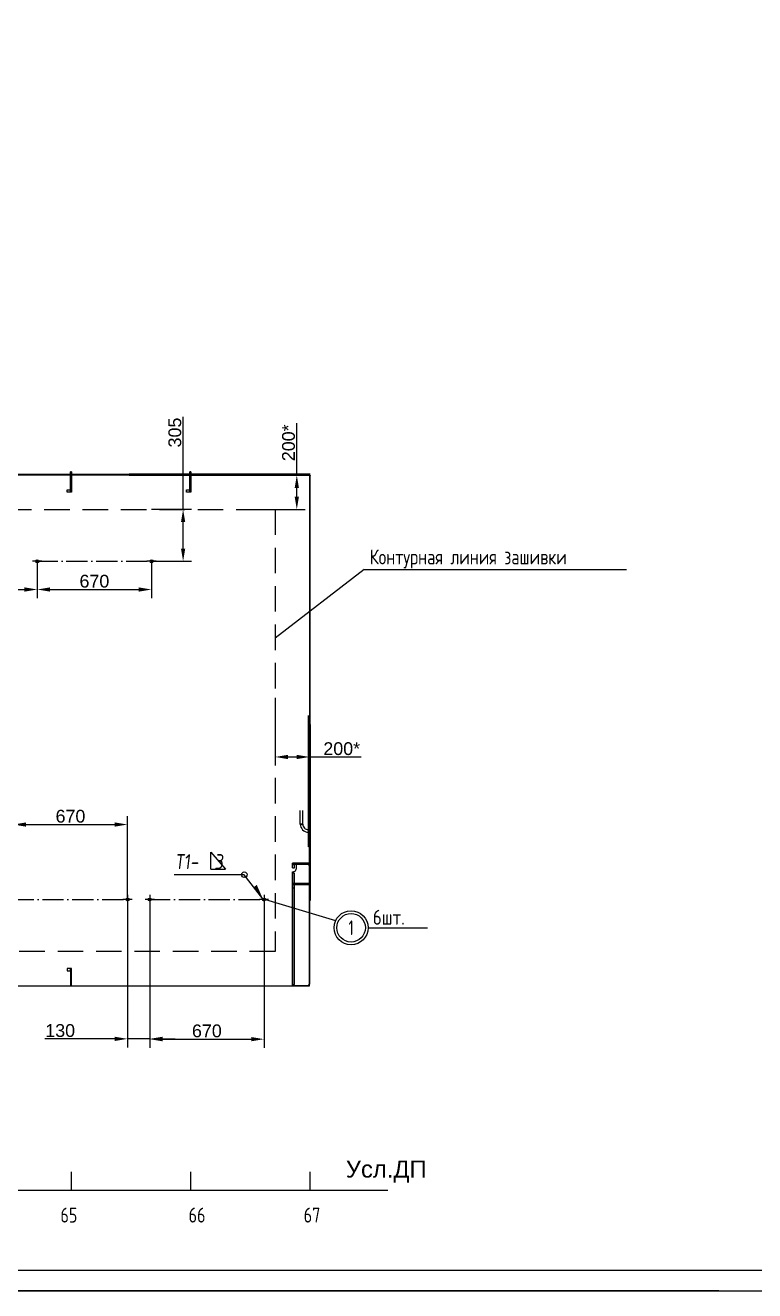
# Model space of a CAD drawing. Header units: millimetres. Extents: x -35117 to 70520, y -28859 to 27816.
# Drawn here: x -5785 to -1507, y 12976 to 20396 of the extents above; entities that cross this region are included whole.
import ezdxf
from ezdxf.enums import TextEntityAlignment as Align

# ---------------------------------------------------------------- set-up
doc = ezdxf.new("R2010")
doc.units = ezdxf.units.MM
for name, pattern in [('DASHDOT2', [3.5, 2.5, -0.5, 0, -0.5]), ('DASHED', [0.75, 0.5, -0.25]), ('Dashed_dotted', [19.428571, 13.714286, -2.857143, 0, -2.857143])]:
    doc.linetypes.add(name, pattern=pattern)
for name, color, linetype in [('-1', 7, 'Continuous'), ('-1102', 7, 'Continuous'), ('-1103', 7, 'Continuous'), ('-1109', 7, 'Continuous'), ('-1513', 7, 'Continuous'), ('1', 7, 'Continuous'), ('2', 7, 'Continuous'), ('FORM', 7, 'Continuous')]:
    doc.layers.add(name, color=color, linetype=linetype)
doc.layers.add('Hull', color=1, linetype='Continuous', lineweight=40)
doc.styles.get("Standard").update_dxf_attribs({"font": 'arial.ttf'})
doc.styles.add('Standard1', font='simplex.shx', dxfattribs={"height": 2.5})
doc.styles.add('ГОСТ', font='simplex.shx', dxfattribs={"oblique": 15})
doc.dimstyles.new('1-1', dxfattribs={"dimtxt": 125, "dimasz": 125, "dimexe": 50, "dimexo": 0, "dimgap": 50, "dimtad": 1, "dimdec": 0, "dimzin": 0, "dimdsep": 46, "dimtxsty": 'Standard', "dimcen": 0, "dimdle": 1.25, "dimclrd": 1, "dimclre": 1, "dimclrt": 3, "dimadec": 0, "dimazin": 0, "dimtfac": 0.75, "dimtdec": 0, "dimtmove": 0, "dimatfit": 3, "dimfxl": 1, "dimtvp": 1.5, "dimtolj": 1, "dimtzin": 0, "dimlwd": -1, "dimlwe": -1, "dimarcsym": 0})

# ---------------------------------------------------------------- blocks, each defined once
blk = doc.blocks.new('*D21')
at = {"color": 1, "linetype": 'ByBlock', "ltscale": 1.5}
for p, q in [((-5054.8, 15242.1), (-5054.8, 14400.7)), ((-4384.8, 15269.4), (-4384.8, 14400.7)), ((-4979.8, 14450.7), (-4459.8, 14450.7))]:
    blk.add_line(p, q, dxfattribs=at)
at = {"color": 1, "linetype": 'Continuous', "ltscale": 1.5}
for points in [[(-4979.8, 14463.2), (-4979.8, 14438.2), (-5054.8, 14450.7)], [(-4459.8, 14463.2), (-4459.8, 14438.2), (-4384.8, 14450.7)]]:
    blk.add_solid(points, dxfattribs=at)
at = {"layer": 'Defpoints', "color": 0, "linetype": 'Continuous', "ltscale": 1.5}
for p in [(-5054.8, 15242.1), (-4384.8, 15269.4), (-4384.8, 14450.7)]:
    blk.add_point(p, dxfattribs=at)
at = {"color": 3, "linetype": 'Continuous', "ltscale": 1.5, "insert": (-4719.8, 14498.9), "char_height": 75, "attachment_point": 5}
blk.add_mtext('\\A1;670', dxfattribs=at)
blk = doc.blocks.new('*D22')
at = {"color": 1, "linetype": 'ByBlock', "ltscale": 1.5}
for p, q in [((-5714.4, 17252.8), (-5714.4, 17037.5)), ((-5044.4, 17252.8), (-5044.4, 17037.5)), ((-5639.4, 17087.5), (-5119.4, 17087.5))]:
    blk.add_line(p, q, dxfattribs=at)
at = {"color": 1, "linetype": 'Continuous', "ltscale": 1.5}
for points in [[(-5639.4, 17100), (-5639.4, 17075), (-5714.4, 17087.5)], [(-5119.4, 17100), (-5119.4, 17075), (-5044.4, 17087.5)]]:
    blk.add_solid(points, dxfattribs=at)
at = {"layer": 'Defpoints', "color": 0, "linetype": 'Continuous', "ltscale": 1.5}
for p in [(-5714.4, 17252.8), (-5044.4, 17252.8), (-5044.4, 17087.5)]:
    blk.add_point(p, dxfattribs=at)
at = {"color": 3, "linetype": 'Continuous', "ltscale": 1.5, "insert": (-5379.4, 17135.8), "char_height": 75, "attachment_point": 5}
blk.add_mtext('\\A1;670', dxfattribs=at)
blk = doc.blocks.new('*D12')
at = {"color": 1, "linetype": 'ByBlock', "ltscale": 1.5}
for p, q in [((-4859.2, 17557.8), (-4859.2, 18101)), ((-5044.4, 17557.8), (-4809.2, 17557.8)), ((-4859.2, 17327.8), (-4859.2, 17482.8)), ((-5044.4, 17252.8), (-4809.2, 17252.8))]:
    blk.add_line(p, q, dxfattribs=at)
at = {"color": 1, "linetype": 'Continuous', "ltscale": 1.5}
for points in [[(-4871.7, 17482.8), (-4846.7, 17482.8), (-4859.2, 17557.8)], [(-4871.7, 17327.8), (-4846.7, 17327.8), (-4859.2, 17252.8)]]:
    blk.add_solid(points, dxfattribs=at)
at = {"layer": 'Defpoints', "color": 0, "linetype": 'Continuous', "ltscale": 1.5}
for p in [(-5044.4, 17557.8), (-4859.2, 17557.8), (-5044.4, 17252.8)]:
    blk.add_point(p, dxfattribs=at)
at = {"color": 3, "linetype": 'Continuous', "ltscale": 1.5, "insert": (-4907.6, 18007.9), "char_height": 75, "attachment_point": 5, "rotation": 90}
blk.add_mtext('\\A1;305', dxfattribs=at)
blk = doc.blocks.new('*D15')
at = {"color": 1, "linetype": 'ByBlock', "ltscale": 1.5}
for p, q in [((-7330.2, 17697.5), (-7330.2, 17037.5)), ((-5714.4, 17244.1), (-5714.4, 17037.5)), ((-7255.2, 17087.5), (-5789.4, 17087.5))]:
    blk.add_line(p, q, dxfattribs=at)
at = {"color": 1, "linetype": 'Continuous', "ltscale": 1.5}
for points in [[(-7255.2, 17100), (-7255.2, 17075), (-7330.2, 17087.5)], [(-5789.4, 17100), (-5789.4, 17075), (-5714.4, 17087.5)]]:
    blk.add_solid(points, dxfattribs=at)
at = {"layer": 'Defpoints', "color": 0, "linetype": 'Continuous', "ltscale": 1.5}
for p in [(-7330.2, 17697.5), (-5714.4, 17244.1), (-5714.4, 17087.5)]:
    blk.add_point(p, dxfattribs=at)
at = {"color": 3, "linetype": 'Continuous', "ltscale": 1.5, "insert": (-6522.3, 17135.8), "char_height": 75, "attachment_point": 5}
blk.add_mtext('\\A1;1615', dxfattribs=at)
blk = doc.blocks.new('*D29')
at = {"color": 1, "linetype": 'ByBlock', "ltscale": 1.5}
for p, q in [((-4118.5, 17758.4), (-4118.5, 16055.5)), ((-4319.7, 16452.2), (-4319.7, 16055.5)), ((-4244.7, 16105.5), (-4193.5, 16105.5)), ((-4118.5, 16105.5), (-3814.7, 16105.5))]:
    blk.add_line(p, q, dxfattribs=at)
at = {"color": 1, "linetype": 'Continuous', "ltscale": 1.5}
for points in [[(-4244.7, 16118), (-4244.7, 16093), (-4319.7, 16105.5)], [(-4193.5, 16118), (-4193.5, 16093), (-4118.5, 16105.5)]]:
    blk.add_solid(points, dxfattribs=at)
at = {"layer": 'Defpoints', "color": 0, "linetype": 'Continuous', "ltscale": 1.5}
for p in [(-4118.5, 17758.4), (-4319.7, 16452.2), (-4118.5, 16105.5)]:
    blk.add_point(p, dxfattribs=at)
at = {"color": 3, "linetype": 'Continuous', "ltscale": 1.5, "insert": (-3929.1, 16153.8), "char_height": 75, "attachment_point": 5}
blk.add_mtext('\\A1;200*', dxfattribs=at)
blk = doc.blocks.new('*D30')
at = {"color": 1, "linetype": 'ByBlock', "ltscale": 1.5}
for p, q in [((-4192.5, 17758.4), (-4192.5, 18062.2)), ((-4513.7, 17758.4), (-4142.5, 17758.4)), ((-4192.5, 17631.7), (-4192.5, 17683.4)), ((-4513.7, 17556.7), (-4142.5, 17556.7))]:
    blk.add_line(p, q, dxfattribs=at)
at = {"color": 1, "linetype": 'Continuous', "ltscale": 1.5}
for points in [[(-4205, 17683.4), (-4180, 17683.4), (-4192.5, 17758.4)], [(-4205, 17631.7), (-4180, 17631.7), (-4192.5, 17556.7)]]:
    blk.add_solid(points, dxfattribs=at)
at = {"layer": 'Defpoints', "color": 0, "linetype": 'Continuous', "ltscale": 1.5}
for p in [(-4513.7, 17758.4), (-4192.5, 17758.4), (-4513.7, 17556.7)]:
    blk.add_point(p, dxfattribs=at)
at = {"color": 3, "linetype": 'Continuous', "ltscale": 1.5, "insert": (-4240.8, 17947.8), "char_height": 75, "attachment_point": 5, "rotation": 90}
blk.add_mtext('\\A1;200*', dxfattribs=at)
blk = doc.blocks.new('*D31')
at = {"color": 1, "linetype": 'ByBlock', "ltscale": 1.5}
for p, q in [((-5184.8, 15269.4), (-5184.8, 14402.6)), ((-5054.8, 15269.4), (-5054.8, 14402.6)), ((-5259.8, 14452.6), (-5669.4, 14452.6)), ((-5054.8, 14452.6), (-5184.8, 14452.6)), ((-4979.8, 14452.6), (-4904.8, 14452.6))]:
    blk.add_line(p, q, dxfattribs=at)
at = {"color": 1, "linetype": 'Continuous', "ltscale": 1.5}
for points in [[(-5259.8, 14465.1), (-5259.8, 14440.1), (-5184.8, 14452.6)], [(-4979.8, 14465.1), (-4979.8, 14440.1), (-5054.8, 14452.6)]]:
    blk.add_solid(points, dxfattribs=at)
at = {"layer": 'Defpoints', "color": 0, "linetype": 'Continuous', "ltscale": 1.5}
for p in [(-5184.8, 15269.4), (-5054.8, 15269.4), (-5184.8, 14452.6)]:
    blk.add_point(p, dxfattribs=at)
at = {"color": 3, "linetype": 'Continuous', "ltscale": 1.5, "insert": (-5580.2, 14500.9), "char_height": 75, "attachment_point": 5}
blk.add_mtext('\\A1;130', dxfattribs=at)
blk = doc.blocks.new('*D18')
at = {"color": 1, "linetype": 'ByBlock', "ltscale": 1.5}
for p, q in [((-5854.8, 15269.4), (-5854.8, 15759.3)), ((-5184.8, 15269.4), (-5184.8, 15759.3)), ((-5779.8, 15709.3), (-5259.8, 15709.3))]:
    blk.add_line(p, q, dxfattribs=at)
at = {"color": 1, "linetype": 'Continuous', "ltscale": 1.5}
for points in [[(-5779.8, 15721.8), (-5779.8, 15696.8), (-5854.8, 15709.3)], [(-5259.8, 15721.8), (-5259.8, 15696.8), (-5184.8, 15709.3)]]:
    blk.add_solid(points, dxfattribs=at)
at = {"layer": 'Defpoints', "color": 0, "linetype": 'Continuous', "ltscale": 1.5}
for p in [(-5184.8, 15709.3), (-5854.8, 15269.4), (-5184.8, 15269.4)]:
    blk.add_point(p, dxfattribs=at)
at = {"color": 3, "linetype": 'Continuous', "ltscale": 1.5, "insert": (-5519.8, 15757.6), "char_height": 75, "attachment_point": 5}
blk.add_mtext('\\A1;670', dxfattribs=at)

msp = doc.modelspace()

# ---------------------------------------------------------------- hatches: boundary and pattern name
at = {"layer": '1'}
msp.add_hatch(color=0, dxfattribs=at).paths.add_polyline_path([(-4391.702, 15274.281), (-4444.106, 15342.527), (-4427.273, 15355.453)])

# ---------------------------------------------------------------- linework, layer by layer
at = {"layer": '-1', "color": 1, "lineweight": 0}
for p, q in [((-5513.511, 13564.367), (-5513.511, 13673.742)), ((-4813.511, 13564.367), (-4813.511, 13673.742)), ((-4113.511, 13564.367), (-4113.511, 13673.742)), ((-9947.99, 13564.367), (-3658.51, 13564.367))]:
    msp.add_line(p, q, dxfattribs=at)
at = {"layer": '-1', "color": 1, "linetype": 'Dashed_dotted', "lineweight": 0}
msp.add_line((-10025.332, 13564.367), (-3658.51, 13564.367), dxfattribs=at)
at = {"layer": '-1102', "color": 3, "lineweight": 0}
for p, q in [((-4113.511, 17758.367), (-4118.509, 17758.367)), ((-4118.509, 17758.367), (-4118.509, 17658.367)), ((-4113.511, 17658.367), (-4113.511, 17758.367)), ((-4118.509, 17658.367), (-4113.511, 17658.367)), ((-4118.509, 17658.367), (-4118.509, 17646.886)), ((-4113.511, 17646.886), (-4118.509, 17646.886)), ((-4118.509, 17646.886), (-4118.509, 17637.154)), ((-4113.511, 17637.154), (-4118.509, 17637.154)), ((-4118.509, 17637.154), (-4118.509, 17630.65)), ((-4113.511, 17630.65), (-4118.509, 17630.65)), ((-4118.509, 17630.65), (-4118.509, 17630.196)), ((-4113.511, 17630.196), (-4118.509, 17630.196)), ((-4118.509, 17630.196), (-4118.509, 16296.867)), ((-4113.511, 17646.886), (-4113.511, 17658.367)), ((-4113.511, 17637.154), (-4113.511, 17646.886)), ((-4113.511, 17630.65), (-4113.511, 17637.154)), ((-4113.511, 17630.196), (-4113.511, 17630.65)), ((-4113.511, 16296.867), (-4113.511, 17630.196)), ((-7258.51, 14764.367), (-5688.511, 14764.367)), ((-5688.511, 14764.367), (-4118.509, 14764.367))]:
    msp.add_line(p, q, dxfattribs=at)
for points in [[(-5866.657, 17764.367), (-5175.51, 17764.367), (-5175.51, 17758.367), (-5866.657, 17758.367), (-5866.657, 17764.367)], [(-4113.511, 17764.367), (-5175.51, 17764.367), (-5175.51, 17758.367), (-4113.511, 17758.367)], [(-4118.509, 15264.367), (-4118.509, 16296.867), (-4113.511, 16296.867), (-4113.511, 15264.367), (-4118.509, 15264.367)], [(-4118.509, 16296.867), (-4118.509, 15264.367), (-4113.511, 15264.367), (-4113.511, 16296.867), (-4118.509, 16296.867)], [(-4118.509, 16296.867), (-4118.509, 15264.367), (-4113.511, 15264.367), (-4113.511, 16296.867), (-4118.509, 16296.867)], [(-4118.509, 14764.367), (-4118.509, 15264.367), (-4113.511, 15264.367)]]:
    msp.add_lwpolyline(points, dxfattribs=at)
at = {"layer": '-1103', "color": 7, "lineweight": 0}
msp.add_line((-4113.511, 17757.367), (-4113.511, 17755.741), dxfattribs=at)
at = {"layer": '-1109', "color": 1, "lineweight": 0}
for p, q in [((-5519.51, 17758.367), (-5513.511, 17758.367)), ((-5519.51, 17658.367), (-5519.51, 17758.367)), ((-5519.51, 17744.225), (-5513.511, 17744.225)), ((-5519.51, 17738.751), (-5519.51, 17744.225)), ((-5513.511, 17738.751), (-5519.51, 17738.751)), ((-5513.479, 17778.367), (-5519.478, 17778.367)), ((-5519.478, 17774.996), (-5519.478, 17778.367)), ((-5513.479, 17774.996), (-5519.478, 17774.996)), ((-5519.478, 17766.02), (-5519.478, 17774.996)), ((-5513.479, 17766.02), (-5519.478, 17766.02)), ((-5519.478, 17754.465), (-5519.478, 17766.02)), ((-5513.479, 17754.465), (-5519.478, 17754.465)), ((-5519.478, 17744.225), (-5519.478, 17754.465)), ((-5519.478, 17744.225), (-5513.479, 17744.225)), ((-5519.478, 17658.367), (-5519.478, 17744.225)), ((-5513.511, 17758.367), (-5513.511, 17658.367)), ((-5513.511, 17744.225), (-5513.511, 17738.751)), ((-5513.479, 17778.367), (-5513.479, 17774.996)), ((-5513.479, 17774.996), (-5513.479, 17766.02)), ((-5513.479, 17766.02), (-5513.479, 17754.465)), ((-5513.479, 17754.465), (-5513.479, 17744.225)), ((-5513.479, 17744.225), (-5513.479, 17658.367)), ((-4813.547, 17778.367), (-4819.547, 17778.367)), ((-4819.547, 17774.996), (-4819.547, 17778.367)), ((-4813.547, 17774.996), (-4819.547, 17774.996)), ((-4819.547, 17766.02), (-4819.547, 17774.996)), ((-4813.547, 17766.02), (-4819.547, 17766.02)), ((-4819.547, 17754.465), (-4819.547, 17766.02)), ((-4813.547, 17754.465), (-4819.547, 17754.465)), ((-4819.547, 17744.225), (-4819.547, 17754.465)), ((-4819.547, 17744.225), (-4813.547, 17744.225)), ((-4819.547, 17658.367), (-4819.547, 17744.225)), ((-4819.51, 17758.367), (-4813.511, 17758.367)), ((-4819.51, 17658.367), (-4819.51, 17758.367)), ((-4819.51, 17744.225), (-4813.511, 17744.225)), ((-4819.51, 17738.751), (-4819.51, 17744.225)), ((-4813.511, 17738.751), (-4819.51, 17738.751)), ((-4813.547, 17778.367), (-4813.547, 17774.996)), ((-4813.547, 17774.996), (-4813.547, 17766.02)), ((-4813.547, 17766.02), (-4813.547, 17754.465)), ((-4813.547, 17754.465), (-4813.547, 17744.225)), ((-4813.547, 17744.225), (-4813.547, 17658.367)), ((-4813.511, 17758.367), (-4813.511, 17658.367)), ((-4813.511, 17744.225), (-4813.511, 17738.751)), ((-5513.511, 17658.367), (-5519.51, 17658.367)), ((-5513.479, 17658.367), (-5519.478, 17658.367)), ((-4813.547, 17658.367), (-4819.547, 17658.367)), ((-4813.511, 17658.367), (-4819.51, 17658.367)), ((-4205.118, 15476.367), (-4218.509, 15476.367)), ((-4205.118, 15473.814), (-4218.509, 15473.814)), ((-4218.509, 15456.367), (-4205.118, 15456.367)), ((-4205.118, 15473.814), (-4205.118, 15476.367)), ((-4205.118, 15456.367), (-4205.118, 15473.814))]:
    msp.add_line(p, q, dxfattribs=at)
for points in [[(-5519.51, 17658.367), (-5539.51, 17658.367), (-5539.51, 17671.759), (-5519.51, 17671.759), (-5519.51, 17658.367)], [(-4819.51, 17658.367), (-4839.51, 17658.367), (-4839.51, 17671.759), (-4819.51, 17671.759), (-4819.51, 17658.367)], [(-4118.509, 15482.367), (-4218.509, 15482.367), (-4218.509, 15476.367), (-4118.509, 15476.367), (-4118.509, 15482.367)], [(-4118.509, 15364.367), (-4218.509, 15364.367), (-4218.509, 15358.367), (-4118.509, 15358.367), (-4118.509, 15364.367)], [(-4218.509, 15358.367), (-4218.509, 15338.367), (-4205.118, 15338.367), (-4205.118, 15358.367), (-4218.509, 15358.367)], [(-5519.51, 14864.367), (-5539.51, 14864.367), (-5539.51, 14850.975), (-5519.51, 14850.975), (-5519.51, 14864.367)], [(-5513.511, 14764.367), (-5513.511, 14864.367), (-5519.51, 14864.367), (-5519.51, 14764.367), (-5513.511, 14764.367)]]:
    msp.add_lwpolyline(points, dxfattribs=at)
at = {"layer": '-1109', "color": 4, "lineweight": 0}
msp.add_lwpolyline([(-4118.509, 15466.367), (-4118.509, 14774.367), (-4128.51, 14764.367), (-4218.509, 14764.367), (-4218.509, 15431.367, 0.19891554), (-4200.832, 15438.689, 0.19891165), (-4193.509, 15456.367), (-4193.509, 15476.367), (-4128.51, 15476.367), (-4118.509, 15466.367)], format="xyb", dxfattribs=at)
msp.add_lwpolyline([(-4218.509, 15424.216), (-4218.509, 14771.517), (-4205.118, 14771.517), (-4205.118, 15424.216), (-4218.509, 15424.216)], dxfattribs=at)
at = {"layer": '-1513', "color": 7, "linetype": 'DASHED', "lineweight": 0, "ltscale": 300}
for p, q in [((-6123.511, 17556.687), (-4513.73, 17556.689)), ((-4319.576, 17557.77), (-4319.77, 14964.376)), ((-4319.78, 14964.376), (-9513.52, 14964.376))]:
    msp.add_line(p, q, dxfattribs=at)
at = {"color": 6}
for p, q in [((-5687.08, 17252.769), (-5741.634, 17252.769)), ((-5017.08, 17252.769), (-5071.634, 17252.769)), ((-5184.78, 15296.653), (-5184.78, 15242.099)), ((-5054.78, 15296.653), (-5054.78, 15242.099)), ((-4384.78, 15296.653), (-4384.78, 15242.099)), ((-5157.503, 15269.376), (-5212.057, 15269.376)), ((-5027.503, 15269.376), (-5082.057, 15269.376)), ((-4357.503, 15269.376), (-4412.057, 15269.376))]:
    msp.add_line(p, q, dxfattribs=at)
at = {"color": 3, "lineweight": 20}
for q in [(-4319.632, 16803.021), (-2258.643, 17204.241)]:
    msp.add_line((-3797.848, 17204.241), q, dxfattribs=at)
at = {"color": 0}
msp.add_line((-4696.797, 15447.609), (-4610.476, 15447.609), dxfattribs=at)
at = {"color": 1}
msp.add_line((-4218.509, 15456.367), (-4218.509, 15482.367), dxfattribs=at)
at = {"color": 2}
for p, q in [((-4375.859, 15269.376), (-3965.038, 15145.827)), ((-3774.177, 15102.824), (-3426.318, 15102.824))]:
    msp.add_line(p, q, dxfattribs=at)
at = {"color": 7}
msp.add_line((-1717.527, 12975.952), (-12239.113, 12975.952), dxfattribs=at)
msp.add_circle((-4500.379, 15414.992), 16.057)
at = {"color": 2}
for radius in [100, 83.556]:
    msp.add_circle((-3874.169, 15104.079), radius, dxfattribs=at)
at = {"layer": '1', "color": 33, "lineweight": 0}
for p, q in [((-4124.541, 15579.412), (-4124.541, 16349.412)), ((-4124.541, 15611.412), (-4124.541, 16317.412)), ((-4113.511, 15611.412), (-4124.541, 15611.412)), ((-4113.511, 15579.412), (-4124.541, 15579.412))]:
    msp.add_line(p, q, dxfattribs=at)
at = {"layer": '1', "color": 0}
for p, q in [((-4696.797, 15547.065), (-4610.476, 15447.609)), ((-4696.797, 15447.609), (-4696.797, 15547.065)), ((-4500.379, 15414.992), (-4911.593, 15414.992)), ((-4392.081, 15274.502), (-4500.379, 15414.992))]:
    msp.add_line(p, q, dxfattribs=at)
at = {"layer": '2', "color": 251, "lineweight": 0}
for p, q in [((-4172.042, 15711.912), (-4172.042, 15791.912)), ((-4157.041, 15711.912), (-4157.041, 15791.912)), ((-4172.042, 15711.912), (-4157.041, 15711.912)), ((-4157.041, 15711.912), (-4172.042, 15711.912)), ((-4124.541, 15664.412), (-4124.541, 15679.412)), ((-4124.541, 15679.412), (-4124.541, 15664.412)), ((-4113.511, 15679.412), (-4124.541, 15679.412)), ((-4113.511, 15664.412), (-4124.541, 15664.412)), ((-4124.541, 15614.412), (-4113.511, 15614.412))]:
    msp.add_line(p, q, dxfattribs=at)
msp.add_lwpolyline([(-4113.511, 16314.412), (-4124.541, 16314.412), (-4124.541, 15614.412)], dxfattribs=at)
for centre, radius, start, end in [((-4124.541, 15711.912), 47.501, 180.0006256, 270.000061), ((-4124.541, 15711.911), 32.5, 179.9995422, 269.999939)]:
    msp.add_arc(centre, radius, start, end, dxfattribs=at)
at = {"layer": 'FORM'}
msp.add_lwpolyline([(-12239.113, 12975.867), (8775.887, 12975.867), (8775.887, 27815.867), (-12239.113, 27815.867)], close=True, dxfattribs=at)
at = {"layer": 'FORM', "color": 6}
msp.add_lwpolyline([(-11744.113, 13095.867), (8655.887, 13095.867), (8655.887, 27695.867), (-11744.113, 27695.867)], close=True, dxfattribs=at)
for centre in [(-5714.357, 17252.769), (-5044.357, 17252.769), (-5184.78, 15269.376), (-5054.78, 15269.376), (-4384.78, 15269.376)]:
    msp.add_circle(centre, 8.921, dxfattribs=at)
at = {"layer": 'Hull', "color": 1, "linetype": 'DASHDOT2', "lineweight": 18, "ltscale": 50}
for p, q in [((-5719.357, 17252.769), (-5044.357, 17252.769)), ((-5859.78, 15269.376), (-5184.78, 15269.376)), ((-5059.78, 15269.376), (-4384.78, 15269.376))]:
    msp.add_line(p, q, dxfattribs=at)

# ---------------------------------------------------------------- texts
at = {"ltscale": 7, "style": 'Standard1', "width": 0.75}
for s, p in [('Контурная линия зашивки', (-3764.557, 17234.665)), ('65', (-5578.56, 13375.294)), ('66', (-4826.85, 13375.294)), ('67', (-4151.988, 13375.294))]:
    msp.add_text(s, height=87.5, dxfattribs=at).set_placement(p)
at = {"color": 2, "style": 'Standard1', "width": 0.65}
msp.add_text('1', height=87.5, dxfattribs=at).set_placement((-3874.169, 15104.079), align=Align.MIDDLE_CENTER)
at = {"color": 2, "style": 'Standard1', "width": 0.8}
msp.add_text('6шт.', height=87.5, dxfattribs=at).set_placement((-3747.174, 15121.935))
at = {"color": 4, "insert": (-3668.061, 13739.131), "char_height": 100, "width": 2264.89457, "attachment_point": 2}
msp.add_mtext('Усл.ДП', dxfattribs=at)
at = {"layer": '1', "color": 0, "style": 'ГОСТ', "oblique": 7, "width": 0.8}
msp.add_text('Т1-  3', height=87.5, dxfattribs=at).set_placement((-4906.457, 15448.135))

# ---------------------------------------------------------------- dimensions: what is measured, and where the dimension line sits
at = {"color": 1, "linetype": 'Continuous', "ltscale": 1.5}
dim = msp.add_linear_dim(base=(-4859.24, 17557.769), p1=(-5044.357, 17252.769), p2=(-5044.352, 17557.769), angle=90, dimstyle='1-1', override={"dimtxt": 75, "dimasz": 75, "dimgap": 10, "dimfxl": 1.25, "dimarcsym": 1}, dxfattribs=at)
dim.commit()
dim.dimension.update_dxf_attribs({"geometry": '*D12', "text_midpoint": (-4859.24, 18007.896), "dimtype": 160})
dim = msp.add_linear_dim(base=(-4192.485, 17758.367), p1=(-4513.73, 17556.689), p2=(-4513.73, 17758.367), angle=90, text='200*', dimstyle='1-1', override={"dimtxt": 75, "dimasz": 75, "dimgap": 10, "dimfxl": 1.25, "dimarcsym": 1}, dxfattribs=at)
dim.commit()
dim.dimension.update_dxf_attribs({"geometry": '*D30', "text_midpoint": (-4240.778, 17947.784)})
for base, p1, p2, text, picture, middle in [((-4118.509, 16105.499), (-4319.659, 16452.164), (-4118.509, 17758.367), '200*', '*D29', (-3929.093, 16153.792)), ((-5714.357, 17087.457), (-7330.173, 17697.528), (-5714.357, 17244.061), '1615', '*D15', (-6522.265, 17135.75)), ((-4384.78, 14450.654), (-5054.78, 15242.099), (-4384.78, 15269.376), '670', '*D21', (-4719.78, 14498.946))]:
    dim = msp.add_linear_dim(base=base, p1=p1, p2=p2, text=text, dimstyle='1-1', override={"dimtxt": 75, "dimasz": 75, "dimgap": 10, "dimfxl": 1.25, "dimarcsym": 1}, dxfattribs=at)
    dim.commit()
    dim.dimension.update_dxf_attribs({"geometry": picture, "text_midpoint": middle})
for base, p1, p2, picture, middle in [((-5044.357, 17087.457), (-5714.357, 17252.769), (-5044.357, 17252.769), '*D22', (-5379.357, 17135.75)), ((-5184.78, 15709.276), (-5854.78, 15269.376), (-5184.78, 15269.376), '*D18', (-5519.78, 15757.569))]:
    dim = msp.add_linear_dim(base=base, p1=p1, p2=p2, dimstyle='1-1', override={"dimtxt": 75, "dimasz": 75, "dimgap": 10, "dimfxl": 1.25, "dimarcsym": 1}, dxfattribs=at)
    dim.commit()
    dim.dimension.update_dxf_attribs({"geometry": picture, "text_midpoint": middle})
dim = msp.add_linear_dim(base=(-5184.78, 14452.613), p1=(-5054.78, 15269.376), p2=(-5184.78, 15269.376), dimstyle='1-1', override={"dimtxt": 75, "dimasz": 75, "dimgap": 10, "dimfxl": 1.25, "dimarcsym": 1}, dxfattribs=at)
dim.commit()
dim.dimension.update_dxf_attribs({"geometry": '*D31', "text_midpoint": (-5580.197, 14452.613), "dimtype": 160})

doc.saveas('drawing.dxf')
